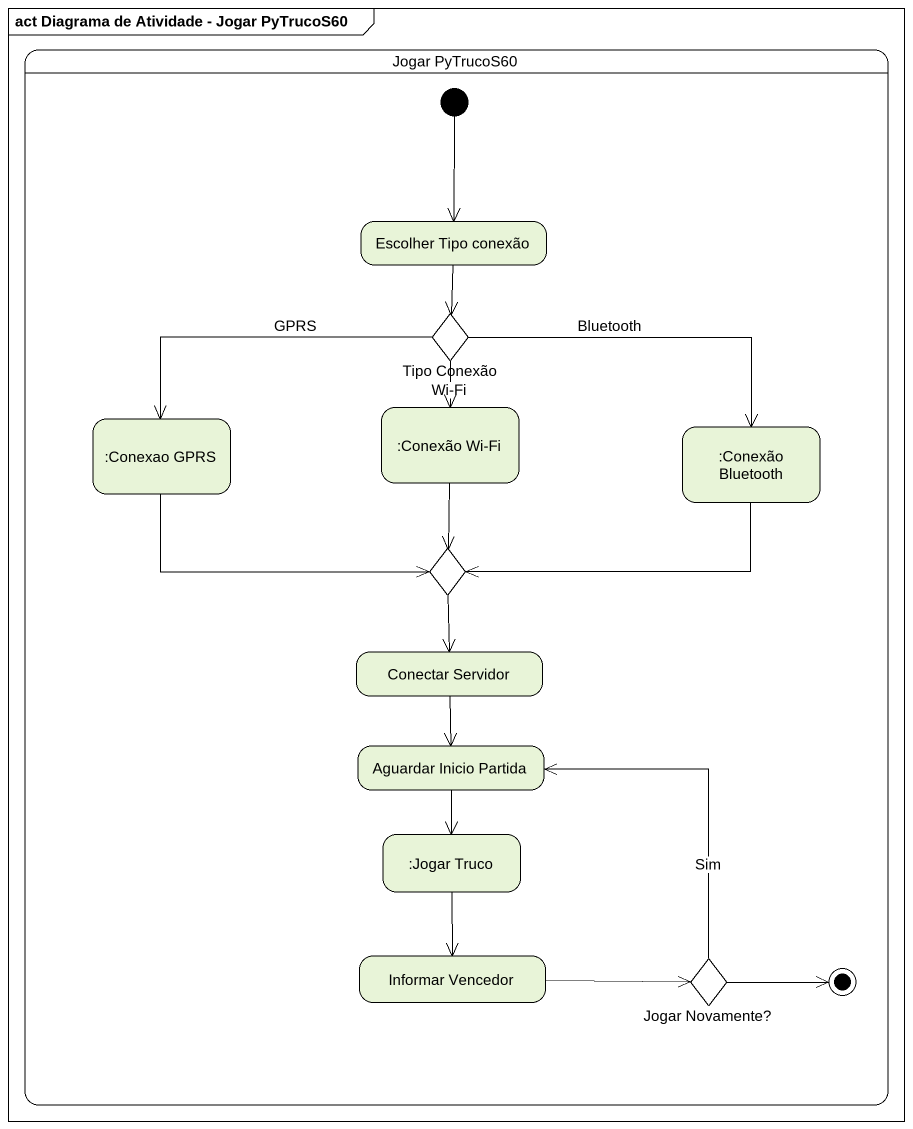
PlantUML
@startuml
mainframe act Diagrama de Atividade - Jogar PyTrucoS60
hide empty description
state "Jogar PyTrucoS60" as Jogar_PyTrucoS60 #FFFFFF {
  state "Escolher Tipo conexão" as Escolher_Tipo_conexão
  state "Tipo Conexão" as Tipo_Conexão <<choice>>
  state ":Conexao GPRS" as Conexao_GPRS
  state ":Conexão Wi-Fi" as Conexão_Wi_Fi
  state ":Conexão Bluetooth" as Conexão_Bluetooth
  state choice1 <<choice>>
  state "Conectar Servidor" as Conectar_Servidor
  state "Aguardar Inicio Partida" as Aguardar_Inicio_Partida
  state ":Jogar Truco" as Jogar_Truco
  state "Informar Vencedor" as Informar_Vencedor
  state "Jogar Novamente?" as Jogar_Novamente <<choice>>
  [*] --> Escolher_Tipo_conexão
  Jogar_Novamente -right-> [*]
}
Escolher_Tipo_conexão --> Tipo_Conexão
Tipo_Conexão -left-> Conexao_GPRS : GPRS
Tipo_Conexão --> Conexão_Wi_Fi : Wi-Fi
Tipo_Conexão -right-> Conexão_Bluetooth : Bluetooth
Conexao_GPRS -right-> choice1
Conexão_Wi_Fi --> choice1
Conexão_Bluetooth -left-> choice1
choice1 --> Conectar_Servidor
Conectar_Servidor --> Aguardar_Inicio_Partida
Aguardar_Inicio_Partida --> Jogar_Truco
Jogar_Truco --> Informar_Vencedor
Informar_Vencedor -right-> Jogar_Novamente
Jogar_Novamente -up-> Aguardar_Inicio_Partida : Sim
@enduml
